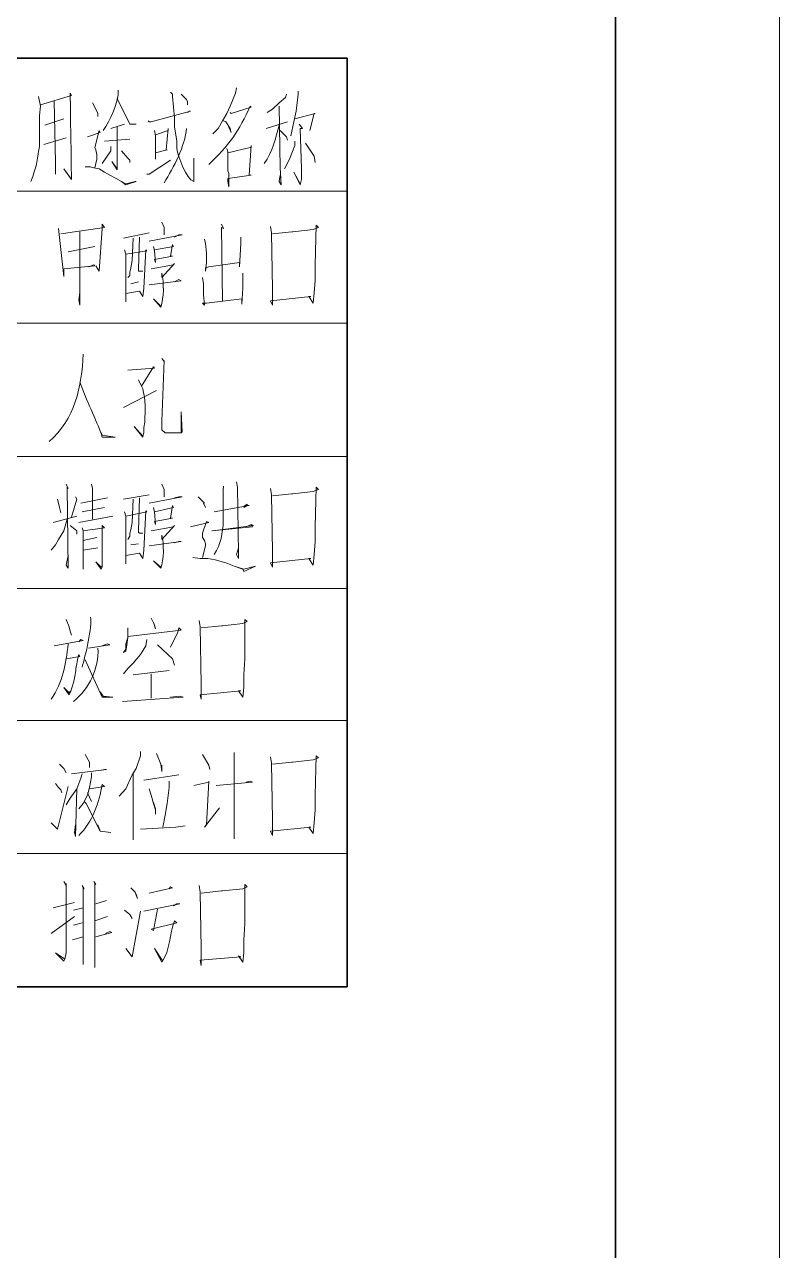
# Model space of a CAD drawing. Header units: millimetres. Extents: x 0 to 1181, y 0 to 1658.
# Drawn here: x 1053.5 to 1181.2, y 734.8 to 942 of the extents above; entities that cross this region are included whole.
import ezdxf

# ---------------------------------------------------------------- set-up
doc = ezdxf.new("R2010")
doc.units = ezdxf.units.MM
doc.layers.add('1', color=7, linetype='Continuous')

msp = doc.modelspace()

# ---------------------------------------------------------------- linework, layer by layer
at = {"layer": '1', "color": 0, "lineweight": 9}
for points in [[(1181.16, 1658.3), (1181.16, 0.32)], [(1089.36, 931.28), (1089.18, 930.38), (1088.28, 928.22), (1087.74, 926.96), (1087.02, 925.7), (1086.3, 924.44), (1085.4, 923.54)], [(1099.8, 930.74), (1099.8, 930.2), (1099.44, 927.32), (1099.08, 925.52), (1098.54, 923.18)], [(1058.58, 929.12), (1058.76, 918.68), (1058.76, 916.7), (1058.76, 919.04)], [(1065.06, 928.76), (1065.6, 927.68), (1065.96, 926.96), (1065.96, 926.42)], [(1069.2, 929.48), (1071.36, 925.16), (1072.44, 925.16), (1071.36, 925.16), (1071, 925.88)], [(1080, 930.2), (1080.9, 929.3), (1081.08, 928.94), (1081.08, 928.4)], [(1097.82, 930.2), (1097.64, 929.66), (1096.56, 928.76), (1095.48, 927.68), (1094.58, 927.14)], [(1074.42, 925.7), (1074.6, 925.52), (1074.96, 925.52), (1081.62, 927.32), (1081.44, 927.32), (1081.08, 927.14)], [(1096.56, 928.22), (1096.74, 917.78), (1096.92, 914.9), (1096.56, 915.44), (1096.74, 916.52)], [(1099.26, 926.06), (1102.68, 926.96), (1102.5, 926.96), (1101.78, 924.08)], [(1060.2, 926.06), (1056.96, 924.98)], [(1068.12, 924.44), (1070.46, 925.16)], [(1069.2, 924.62), (1069.2, 917.78), (1069.2, 917.42), (1068.3, 918.86), (1069.2, 917.6)], [(1075.5, 924.08), (1075.68, 923.18), (1075.68, 921.38), (1075.68, 919.22), (1075.68, 920.3), (1077.66, 920.84), (1077.48, 920.84), (1077.84, 924.44), (1077.84, 924.08), (1075.68, 923.36)], [(1087.2, 925.7), (1087.56, 925.52), (1088.28, 924.44), (1088.46, 923.72), (1088.1, 924.62)], [(1094.4, 924.44), (1098, 925.52)], [(1099.98, 925.16), (1100.52, 924.44), (1100.16, 924.44), (1100.34, 917.6), (1100.34, 915.8), (1100.16, 914.9), (1099.08, 917.06), (1100.16, 915.08)], [(1056.78, 921.74), (1060.56, 922.82)], [(1064.16, 923), (1066.32, 923.72), (1066.14, 924.08), (1065.42, 921.2), (1065.6, 920.84), (1065.78, 919.94), (1065.78, 919.22), (1065.42, 917.78)], [(1071.36, 922.64), (1067.04, 922.28)], [(1096.74, 924.08), (1097.82, 923), (1098, 922.46)], [(1099.26, 922.28), (1099.26, 921.56), (1098.36, 919.22), (1097.46, 917.6)], [(1068.12, 921.38), (1068.12, 920.66), (1066.68, 918.5)], [(1069.92, 920.66), (1071, 919.4), (1071.36, 919.04), (1071.36, 918.68)], [(1087.74, 921.02), (1087.92, 920.48), (1087.92, 917.24), (1088.1, 916.88), (1088.1, 914.54), (1087.92, 915.44), (1087.92, 915.98), (1091.88, 916.52), (1091.52, 916.52), (1091.88, 921.56), (1091.88, 921.2), (1091.7, 921.2), (1087.92, 920.3)], [(1101.06, 921.92), (1102.5, 919.76), (1102.68, 918.68)], [(1063.8, 917.96), (1064.7, 917.96), (1065.24, 917.78), (1066.14, 917.6), (1067.04, 917.06), (1067.94, 916.52), (1069.02, 915.98), (1069.92, 915.44), (1070.64, 914.9), (1072.44, 915.44), (1072.26, 915.44), (1070.64, 915.08), (1069.92, 915.44)], [(1074.24, 916.7), (1074.6, 916.7), (1078.2, 919.04)], [(772.2, 913.82), (1108.08, 913.82)], [(1059.3, 907.52), (1060.2, 899.42), (1060.2, 900.68), (1065.42, 901.22), (1065.24, 901.4), (1064.34, 901.04)], [(1059.66, 906.62), (1067.04, 907.7), (1066.68, 908.24), (1066.68, 907.52), (1066.14, 900.32), (1065.6, 901.22)], [(1076.76, 908.6), (1077.12, 907.7), (1077.12, 907.16), (1077.12, 906.44)], [(1086.84, 908.24), (1087.2, 907.52), (1086.84, 907.7), (1087.02, 895.28)], [(1095.12, 907.88), (1095.3, 906.8), (1095.48, 897.26), (1095.48, 894.56), (1095.12, 895.28), (1101.96, 896), (1101.6, 896), (1102.32, 894.92), (1102.5, 896.72), (1102.68, 898.7), (1102.68, 901.4), (1102.86, 908.06), (1103.22, 907.7), (1102.32, 907.34), (1098.9, 906.98), (1098.72, 906.98), (1095.48, 906.62)], [(1062.9, 906.98), (1062.9, 894.56), (1062.72, 895.46), (1062.9, 896.72)], [(1074.6, 906.8), (1070.28, 905.9)], [(1071.9, 905.9), (1071.72, 902.12), (1071.54, 900.86), (1071.36, 900.14), (1071.36, 899.6), (1071, 899.24)], [(1072.98, 906.08), (1072.8, 900.68), (1072.8, 900.32), (1072.98, 900.32), (1073.52, 900.32)], [(1074.6, 905.36), (1080.18, 906.44), (1079.64, 906.44), (1078.92, 906.08)], [(1083.96, 905.72), (1084.14, 905), (1084.32, 903.38), (1084.32, 901.76), (1084.14, 900.32), (1084.14, 900.86), (1084.68, 901.04), (1089.9, 901.76), (1089.9, 901.04), (1090.08, 905), (1090.08, 906.08)], [(1065.42, 904.46), (1060.92, 903.56)], [(1070.46, 903.92), (1070.64, 903.2), (1070.64, 895.1), (1070.64, 896.54), (1072.98, 896.9), (1073.52, 896), (1073.7, 897.44), (1074.06, 903.92), (1074.24, 903.74), (1070.64, 903.2)], [(1075.32, 904.46), (1075.5, 903.74), (1075.68, 901.76), (1075.5, 902.3), (1078.56, 902.84), (1078.2, 902.84), (1078.56, 904.82), (1078.74, 904.46), (1075.5, 903.92)], [(1083.6, 899.24), (1083.78, 898.16), (1083.78, 896.36), (1083.96, 894.56), (1083.6, 894.92), (1084.32, 894.92), (1090.26, 895.64), (1090.26, 894.74), (1090.44, 897.44), (1090.44, 899.24), (1090.44, 899.96)], [(1071.54, 898.16), (1072.8, 898.52)], [(1074.6, 897.98), (1080, 898.7), (1079.64, 898.88), (1078.92, 898.52)], [(772.2, 891.5), (1108.08, 891.5)], [(1076.76, 885.56), (1077.12, 885.02), (1077.12, 885.2), (1076.76, 874.94), (1076.76, 874.04), (1076.76, 873.5), (1077.3, 872.96), (1077.84, 872.96), (1079.64, 872.96), (1080, 872.96), (1080.18, 873.14), (1080, 876.56), (1080, 872.96)], [(1071, 883.58), (1075.5, 883.94), (1075.32, 884.12), (1073.34, 880.88), (1072.8, 881.96)], [(1070.28, 877.28), (1075.86, 880.16)], [(772.2, 869), (1108.08, 869)], [(1060.56, 864.32), (1060.92, 863.6), (1060.74, 863.78), (1060.92, 850.1), (1060.56, 850.64), (1060.92, 852.26)], [(1064.88, 864.32), (1065.06, 863.6), (1065.06, 858.38)], [(1076.76, 864.32), (1077.12, 863.42), (1077.12, 862.88), (1077.12, 862.16)], [(1089.36, 864.68), (1089.54, 863.78), (1089.72, 852.62), (1089.72, 851.72), (1089.36, 852.44), (1089.72, 853.52)], [(1062.18, 862.16), (1062.36, 861.8), (1061.46, 858.74)], [(1067.58, 861.98), (1063.08, 861.08)], [(1074.6, 862.52), (1070.28, 861.8)], [(1072.98, 861.98), (1072.8, 856.4), (1072.8, 856.22), (1072.98, 856.04), (1073.52, 856.04)], [(1074.6, 861.08), (1080.18, 862.16), (1079.64, 862.16), (1078.92, 861.98)], [(1082.88, 862.16), (1083.6, 861.44), (1083.96, 861.08)], [(1095.12, 863.6), (1095.3, 862.52), (1095.48, 852.98), (1095.48, 850.28), (1095.12, 851), (1101.96, 851.72), (1101.6, 851.72), (1102.32, 850.64), (1102.5, 852.44), (1102.68, 854.6), (1102.68, 857.12), (1102.86, 863.78), (1103.22, 863.42), (1102.32, 863.06), (1098.9, 862.7), (1098.72, 862.7), (1095.48, 862.34)], [(1059.12, 861.8), (1059.48, 860.36), (1059.66, 859.46)], [(1067.04, 860.36), (1063.26, 859.64)], [(1071.9, 861.8), (1071.72, 857.84), (1071.54, 856.58), (1071.36, 856.04), (1071.36, 855.5), (1071, 854.96)], [(1075.32, 860.36), (1075.5, 859.64), (1075.68, 857.48), (1075.5, 858.02), (1078.56, 858.56), (1078.2, 858.56), (1078.56, 860.72), (1078.74, 860.36), (1075.5, 859.64)], [(1083.78, 861.08), (1084.14, 860.36)], [(1085.58, 859.64), (1091.52, 860.72), (1091.16, 860.72), (1091.16, 860.9), (1090.62, 860.54)], [(1085.58, 859.64), (1091.52, 860.72), (1091.16, 860.72), (1090.62, 860.36)], [(1060.74, 858.38), (1060.2, 856.4), (1059.3, 854.96), (1058.76, 854.06), (1058.76, 854.06), (1058.04, 853.16)], [(1062.36, 858.92), (1058.4, 857.84)], [(1062.72, 857.84), (1068.48, 858.92)], [(1070.46, 859.64), (1070.64, 858.92), (1070.64, 850.82), (1070.64, 852.26), (1072.98, 852.62), (1073.52, 851.72), (1073.7, 853.16), (1074.06, 859.82), (1074.24, 859.64), (1070.64, 858.92)], [(1081.62, 857.12), (1084.68, 857.84), (1084.32, 858.02), (1083.6, 856.04), (1083.6, 855.32), (1083.96, 854.78), (1084.14, 854.24), (1084.14, 853.88), (1083.6, 851.9)], [(1061.28, 857.3), (1062.36, 856.4), (1062.36, 855.86)], [(1063.26, 856.94), (1063.44, 856.4), (1063.44, 849.92), (1063.44, 850.64), (1063.44, 851.72)], [(1063.44, 856.4), (1067.04, 856.94), (1066.68, 857.3), (1066.68, 850.28), (1066.5, 849.92), (1065.6, 851.18), (1066.5, 850.28), (1066.68, 850.46)], [(1085.22, 856.4), (1092.06, 857.12), (1091.88, 857.48), (1090.98, 857.12)], [(1085.4, 856.4), (1092.24, 857.3), (1091.88, 857.48)], [(1065.78, 855.32), (1063.44, 854.78)], [(1071.54, 854.06), (1072.8, 854.24)], [(1074.6, 853.88), (1080, 854.6), (1079.64, 854.6), (1078.92, 854.42)], [(1065.96, 853.52), (1063.44, 853.16)], [(1081.98, 851.9), (1083.24, 851.72), (1084.5, 851.72), (1085.76, 851.54), (1087.56, 851), (1089, 850.46), (1090.44, 849.92), (1090.62, 849.56), (1092.6, 850.46), (1090.62, 849.92), (1089.54, 850.28)], [(772.2, 846.68), (1108.08, 846.68)], [(1060.56, 841.46), (1061.1, 840.2), (1061.28, 839.48), (1061.46, 838.76)], [(1074.96, 841.64), (1075.5, 840.56), (1075.68, 839.84), (1075.32, 840.92)], [(1083.06, 841.28), (1083.24, 840.2), (1083.42, 830.48), (1083.42, 827.96), (1083.24, 828.68), (1090.08, 829.4), (1089.72, 829.4), (1090.44, 828.32), (1090.62, 829.94), (1090.62, 832.1), (1090.8, 834.8), (1090.8, 841.46), (1091.16, 841.1), (1090.44, 840.74), (1087.02, 840.38), (1086.84, 840.38), (1083.42, 840.02)], [(1071, 840.02), (1071, 838.4), (1070.82, 837.14), (1070.64, 836.06), (1070.28, 835.88), (1070.64, 836.42), (1070.64, 837.32), (1071, 838.4)], [(1071, 838.58), (1080, 839.66), (1079.64, 840.02), (1079.46, 839.3), (1078.2, 836.78)], [(1058.58, 836.96), (1063.44, 837.86), (1063.08, 838.04), (1062.72, 837.68)], [(1064.34, 836.6), (1067.94, 837.14), (1067.58, 837.32), (1066.68, 836.96)], [(1074.24, 838.04), (1074.06, 836.96), (1073.16, 835.52), (1071.9, 834.08), (1071, 833.18), (1070.28, 832.28)], [(1076.04, 837.14), (1078.56, 834.8), (1078.92, 833.72)], [(1063.8, 834.62), (1066.68, 828.32), (1068.48, 828.32), (1066.86, 828.5), (1066.32, 829.22)], [(1071.9, 832.1), (1078.02, 832.82)], [(1074.96, 832.28), (1074.96, 831.56), (1074.96, 828.14)], [(1070.1, 827.6), (1080.36, 828.32), (1079.82, 828.5), (1078.2, 828.32)], [(772.2, 824.36), (1108.08, 824.36)], [(1063.8, 818.6), (1064.52, 817.34), (1064.52, 816.44)], [(1073.16, 819.14), (1073.16, 818.42), (1072.44, 816.26), (1071.72, 815.18), (1070.64, 812.84), (1069.56, 811.58)], [(1075.86, 818.78), (1076.58, 816.98), (1076.76, 815.72), (1076.76, 816.8)], [(1083.6, 818.6), (1084.68, 816.8), (1084.86, 816.08)], [(1089, 818.96), (1089, 804.38), (1089, 806.54)], [(1059.48, 816.98), (1060.2, 816.26), (1060.56, 815.54)], [(1095.12, 818.24), (1095.3, 817.16), (1095.48, 807.62), (1095.48, 804.92), (1095.12, 805.64), (1101.96, 806.36), (1101.6, 806.36), (1102.32, 805.28), (1102.5, 807.08), (1102.68, 809.24), (1102.68, 811.76), (1102.86, 818.42), (1103.22, 818.06), (1102.32, 817.7), (1098.9, 817.34), (1098.72, 817.34), (1095.48, 816.98)], [(1063.26, 815.36), (1063.08, 814.64), (1062.36, 812.84), (1061.28, 811.22), (1060.56, 810.14)], [(1061.46, 815.36), (1067.4, 816.08), (1067.04, 816.08), (1066.32, 815.9)], [(1064.88, 815.54), (1064.88, 814.82), (1064.52, 813.02), (1064.16, 811.76), (1063.44, 810.32), (1062.72, 809.42)], [(1071.9, 815.36), (1071.9, 804.2), (1071.9, 806.18)], [(1073.7, 814.28), (1079.64, 815.18)], [(1058.04, 807.08), (1059.12, 806), (1060.92, 813.2)], [(1058.76, 813.74), (1059.3, 813.02), (1059.66, 812.66), (1059.84, 812.12)], [(1062.36, 812.84), (1062.18, 804.74), (1062, 805.46), (1062.18, 806.72)], [(1074.6, 812.84), (1074.96, 811.76), (1075.32, 810.32), (1075.68, 809.24), (1075.68, 808.52), (1075.68, 809.42), (1075.32, 810.5)], [(1078.02, 814.1), (1078.02, 813.02), (1077.66, 810.32), (1077.3, 808.34), (1076.94, 806.36)], [(1082.16, 813.38), (1084.68, 813.92), (1084.68, 814.1), (1084.32, 806.72), (1083.96, 806.36), (1086.48, 809.6)], [(1085.94, 813.38), (1092.06, 813.92), (1091.7, 814.1), (1090.98, 813.92)], [(1063.62, 810.68), (1063.98, 810.32), (1066.32, 805.64), (1068.12, 805.46), (1066.32, 805.64), (1065.96, 806.72)], [(1064.16, 812.12), (1064.88, 810.68)], [(1073.16, 806), (1079.1, 806.36), (1080.72, 806.54)], [(772.2, 801.86), (1108.08, 801.86)], [(1060.2, 797.18), (1060.56, 796.46), (1060.56, 796.82), (1060.56, 785.12), (1060.38, 784.04), (1060.2, 783.68), (1058.76, 785.12), (1060.38, 784.04)], [(1063.26, 796.46), (1063.62, 795.92), (1063.44, 796.1), (1063.44, 783.14), (1063.44, 784.22), (1063.44, 785.12)], [(1065.24, 797.18), (1065.6, 796.64), (1065.42, 796.82), (1065.42, 782.6), (1065.42, 784.94)], [(1071.54, 796.1), (1072.26, 795.38), (1072.44, 794.84), (1072.62, 794.3), (1072.44, 795.02)], [(1074.6, 795.2), (1078.56, 796.1), (1078.2, 796.28), (1078.02, 795.92)], [(1083.06, 796.46), (1083.24, 795.38), (1083.42, 785.84), (1083.42, 782.96), (1083.24, 783.86), (1090.08, 784.4), (1089.72, 784.58), (1090.44, 783.5), (1090.62, 785.12), (1090.62, 787.28), (1090.8, 789.98), (1090.8, 796.64), (1091.16, 796.28), (1090.44, 795.92), (1087.02, 795.56), (1086.84, 795.56), (1083.42, 795.2)], [(1058.4, 792.68), (1062, 793.58)], [(1065.6, 793.4), (1067.4, 793.94)], [(1061.82, 792.32), (1063.44, 792.68)], [(1070.46, 792.32), (1071.36, 791.6), (1071.72, 790.88)], [(1070.64, 785.84), (1071.72, 784.4), (1073.16, 792.14)], [(1073.7, 792.14), (1079.82, 793.4), (1079.28, 793.4), (1078.74, 793.04)], [(1058.04, 788.36), (1062, 791.24)], [(1063.26, 790.16), (1061.82, 789.8)], [(1067.58, 791.24), (1065.42, 790.52)], [(1061.64, 787.28), (1063.44, 787.82)], [(1065.6, 787.82), (1068.3, 788.54), (1067.94, 788.72), (1067.22, 788.36)]]:
    msp.add_lwpolyline(points, dxfattribs=at)
at = {"layer": '1', "color": 0, "lineweight": 35}
for points in [[(1153.44, 1630.4), (1153.44, 28.22)], [(772.2, 936.32), (1108.08, 936.32)], [(1108.08, 936.32), (1108.08, 779.36)], [(772.2, 779.36), (1108.08, 779.36)]]:
    msp.add_lwpolyline(points, dxfattribs=at)
at = {"layer": '1', "color": 0, "lineweight": 9}
for points, knots in [([(1056.24, 928.4), (1056.24, 928.4), (1061.46, 930.02), (1061.46, 930.02), (1061.46, 930.02), (1061.28, 930.38), (1061.28, 930.38), (1061.28, 925.52), (1061.46, 920.66), (1061.46, 915.8), (1061.46, 915.8), (1060.2, 917.6), (1060.2, 917.6), (1060.2, 917.6), (1061.28, 916.16), (1061.28, 916.16)], [0, 0, 0, 0, 1, 1, 1, 2, 2, 2, 3, 3, 3, 4, 4, 4, 5, 5, 5, 5]), ([(1078.2, 930.56), (1078.2, 930.56), (1078.56, 930.2), (1078.56, 930.2), (1078.56, 930.2), (1078.56, 929.84), (1078.56, 929.84), (1078.56, 929.84), (1078.92, 926.24), (1078.92, 926.24), (1078.92, 926.24), (1078.92, 924.62), (1078.92, 924.62), (1078.92, 924.62), (1079.1, 923.36), (1079.1, 923.36), (1079.1, 923.36), (1079.28, 922.28), (1079.28, 922.28), (1079.28, 922.28), (1079.28, 921.02), (1079.28, 921.02), (1079.46, 919.76), (1080.9, 915.8), (1082.16, 915.44), (1082.16, 915.44), (1082.16, 919.4), (1082.16, 919.4), (1082.16, 919.4), (1082.16, 915.8), (1082.16, 915.8)], [0, 0, 0, 0, 1, 1, 1, 2, 2, 2, 3, 3, 3, 4, 4, 4, 5, 5, 5, 6, 6, 6, 7, 7, 7, 8, 8, 8, 9, 9, 9, 10, 10, 10, 10]), ([(1055.88, 929.84), (1055.88, 929.84), (1056.24, 928.22), (1056.24, 928.22), (1056.24, 928.22), (1056.06, 926.6), (1056.06, 926.6), (1056.06, 926.6), (1056.06, 921.38), (1056.06, 921.38), (1055.7, 918.86), (1055.52, 917.96), (1054.62, 915.44)], [0, 0, 0, 0, 1, 1, 1, 2, 2, 2, 3, 3, 3, 4, 4, 4, 4]), ([(1088.28, 927.14), (1088.28, 927.14), (1088.46, 926.96), (1088.46, 926.96), (1088.46, 926.96), (1091.88, 928.04), (1091.88, 928.04), (1091.88, 928.04), (1091.7, 928.22), (1091.7, 928.22), (1089.9, 924.08), (1087.92, 921.38), (1084.68, 918.32)], [0, 0, 0, 0, 1, 1, 1, 2, 2, 2, 3, 3, 3, 4, 4, 4, 4]), ([(1074.96, 900.68), (1074.96, 900.68), (1078.74, 901.4), (1078.74, 901.4), (1078.74, 901.4), (1078.92, 901.58), (1078.92, 901.58), (1078.92, 901.58), (1076.76, 899.24), (1076.76, 899.24), (1076.76, 899.24), (1076.76, 899.96), (1076.76, 899.96), (1077.12, 898.34), (1077.12, 895.82), (1076.58, 894.2), (1076.58, 894.2), (1075.32, 895.64), (1075.32, 895.64), (1075.32, 895.64), (1076.58, 894.38), (1076.58, 894.38)], [0, 0, 0, 0, 1, 1, 1, 2, 2, 2, 3, 3, 3, 4, 4, 4, 5, 5, 5, 6, 6, 6, 7, 7, 7, 7]), ([(1062.9, 881.6), (1063.98, 878.36), (1065.6, 875.48), (1066.68, 872.24), (1066.68, 872.24), (1068.84, 872.24), (1068.84, 872.24), (1068.84, 872.24), (1066.68, 872.6), (1066.68, 872.6), (1066.68, 872.6), (1066.32, 873.32), (1066.32, 873.32)], [0, 0, 0, 0, 1, 1, 1, 2, 2, 2, 3, 3, 3, 4, 4, 4, 4]), ([(1073.34, 880.88), (1073.88, 879.8), (1074.06, 876.92), (1073.88, 875.66), (1073.88, 875.66), (1073.88, 874.76), (1073.88, 874.76), (1073.88, 874.76), (1073.7, 873.86), (1073.7, 873.86), (1073.7, 873.86), (1073.7, 872.96), (1073.7, 872.96), (1073.7, 872.96), (1073.52, 872.42), (1073.52, 872.42), (1073.52, 872.42), (1073.52, 872.24), (1073.52, 872.24), (1073.52, 872.24), (1072.08, 874.04), (1072.08, 874.04), (1072.08, 874.04), (1073.52, 872.42), (1073.52, 872.42)], [0, 0, 0, 0, 1, 1, 1, 2, 2, 2, 3, 3, 3, 4, 4, 4, 5, 5, 5, 6, 6, 6, 7, 7, 7, 8, 8, 8, 8]), ([(1074.96, 856.4), (1074.96, 856.4), (1078.74, 857.12), (1078.74, 857.12), (1078.74, 857.12), (1078.92, 857.3), (1078.92, 857.3), (1078.92, 857.3), (1076.76, 854.96), (1076.76, 854.96), (1076.76, 854.96), (1076.76, 855.68), (1076.76, 855.68), (1077.12, 854.42), (1077.12, 851.36), (1076.58, 850.1), (1076.58, 850.1), (1075.32, 851.36), (1075.32, 851.36), (1075.32, 851.36), (1076.58, 850.28), (1076.58, 850.28)], [0, 0, 0, 0, 1, 1, 1, 2, 2, 2, 3, 3, 3, 4, 4, 4, 5, 5, 5, 6, 6, 6, 7, 7, 7, 7]), ([(1060.56, 834.8), (1060.56, 834.8), (1062.9, 835.16), (1062.9, 835.16), (1062.9, 835.16), (1062.72, 835.52), (1062.72, 835.52), (1061.82, 831.92), (1062.54, 832.46), (1061.1, 828.68), (1061.1, 828.68), (1060.2, 829.94), (1060.2, 829.94), (1060.2, 829.94), (1061.1, 829.04), (1061.1, 829.04), (1061.1, 829.04), (1061.28, 829.4), (1061.28, 829.4)], [0, 0, 0, 0, 1, 1, 1, 2, 2, 2, 3, 3, 3, 4, 4, 4, 5, 5, 5, 6, 6, 6, 6]), ([(1064.52, 812.84), (1064.52, 812.84), (1067.04, 813.2), (1067.04, 813.2), (1067.04, 813.2), (1066.68, 813.56), (1066.68, 813.56), (1066.14, 810.5), (1065.06, 807.26), (1062.72, 804.92)], [0, 0, 0, 0, 1, 1, 1, 2, 2, 2, 3, 3, 3, 3]), ([(1076.04, 792.5), (1076.04, 792.5), (1075.32, 788.9), (1075.32, 788.9), (1075.32, 788.9), (1074.96, 789.08), (1074.96, 789.08), (1074.96, 789.08), (1079.28, 790.16), (1079.28, 790.16), (1079.28, 790.16), (1078.92, 790.52), (1078.92, 790.52), (1078.02, 788.18), (1078.2, 785.66), (1076.76, 783.5), (1076.76, 783.5), (1075.5, 785.84), (1075.5, 785.84), (1075.5, 785.84), (1076.94, 783.68), (1076.94, 783.68)], [0, 0, 0, 0, 1, 1, 1, 2, 2, 2, 3, 3, 3, 4, 4, 4, 5, 5, 5, 6, 6, 6, 7, 7, 7, 7])]:
    msp.add_open_spline(points, degree=3, knots=knots, dxfattribs=at)
for points in [[(1069.38, 930.92), (1069.56, 928.94), (1067.94, 925.7), (1066.86, 924.08)], [(1080.9, 924.44), (1080.72, 921.56), (1078.74, 917.78), (1077.12, 915.26)], [(1096.56, 924.98), (1096.02, 922.82), (1095.48, 920.48), (1094.04, 918.5)], [(1063.44, 886.28), (1063.26, 880.88), (1062, 875.12), (1057.68, 871.52)], [(1087.2, 863.96), (1086.84, 860.18), (1087.92, 855.86), (1085.58, 852.44)], [(1064.7, 841.82), (1065.06, 840.38), (1063.8, 835.16), (1063.26, 833.36)], [(1060.92, 837.32), (1060.56, 833.9), (1060.02, 830.84), (1058.04, 827.96)], [(1065.96, 836.6), (1066.14, 833.18), (1064.52, 829.76), (1061.82, 827.6)]]:
    msp.add_open_spline(points, degree=3, dxfattribs=at)

doc.saveas('drawing.dxf')
